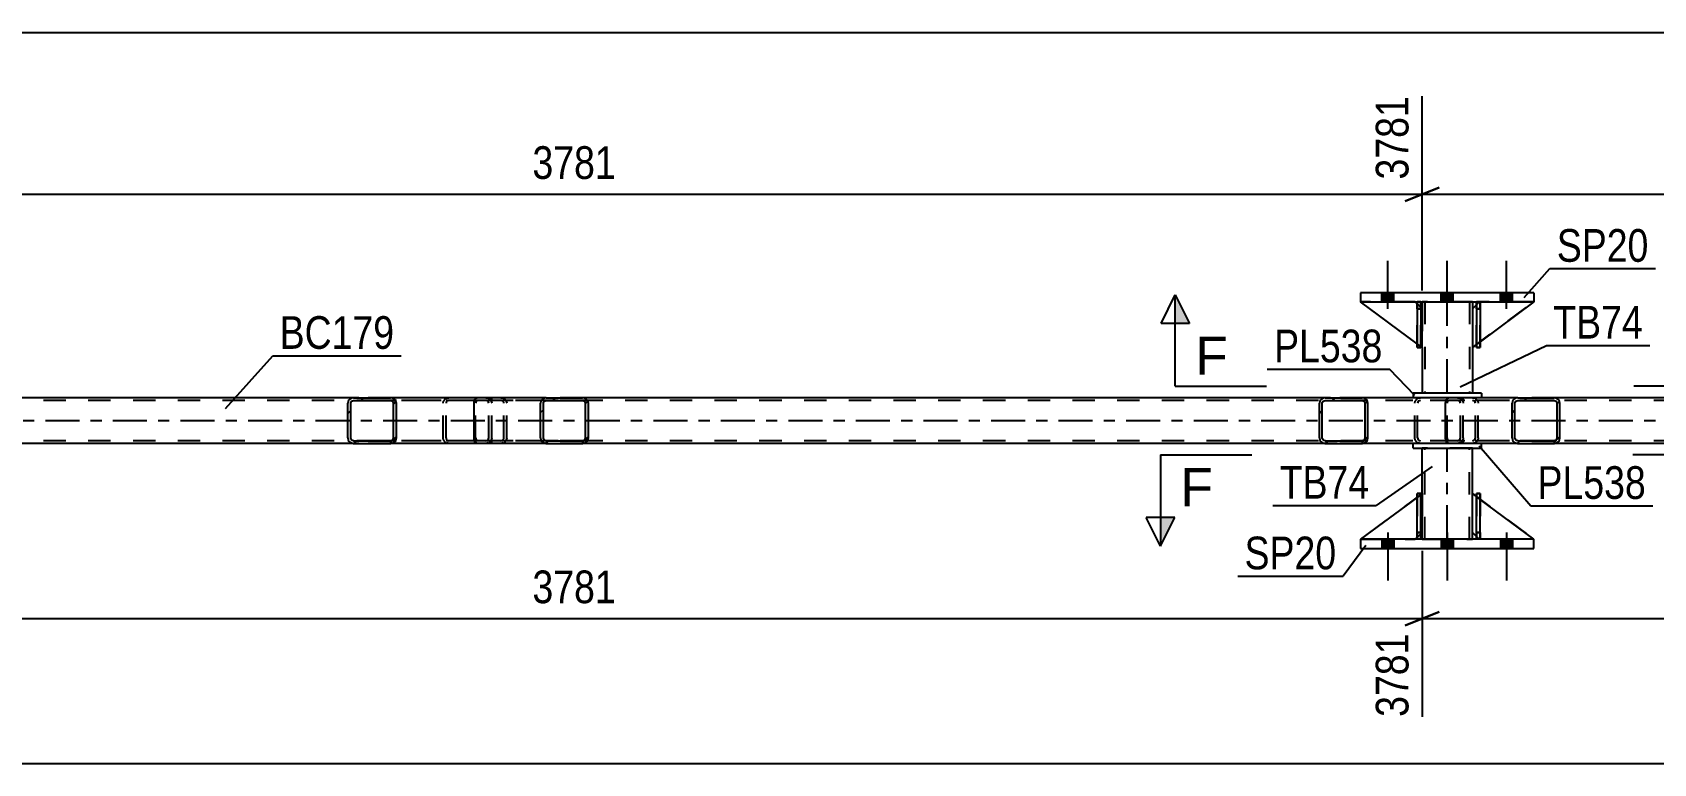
# Model space of a CAD drawing. Header units: millimetres. Extents: x 0 to 841, y 0 to 594.
# Drawn here: x 123 to 265, y 185.8 to 249.9 of the extents above; entities that cross this region are included whole.
import ezdxf

# ---------------------------------------------------------------- set-up
doc = ezdxf.new("R2010")
doc.units = ezdxf.units.MM
doc.linetypes.add('DXK_LINE_DOT2', pattern=[3.9198, 1.9599, -1.9599])
doc.linetypes.add('DXK_LINE_DOT3', pattern=[5.9187, 2.979, -0.9799, 0.9799, -0.9799])
doc.styles.add('Arial', font='ARIAL.TTF', dxfattribs={"height": 0.2})
doc.styles.add('Arial Narrow', font='ARIALN.TTF', dxfattribs={"height": 0.2})

# ---------------------------------------------------------------- blocks, each defined once
blk = doc.blocks.new('Part-122568519-7029 - 6955')
at = {"color": 2, "linetype": 'Continuous'}
for p, q in [((244.62, 226.25), (244.3, 226.25)), ((244.3, 226.25), (244.3, 222.25)), ((244.62, 226.25), (244.62, 226.25)), ((244.62, 226.25), (244.62, 222.25)), ((244.62, 222.25), (244.3, 222.25))]:
    blk.add_line(p, q, dxfattribs=at)
at = {"color": 7, "linetype": 'DXK_LINE_DOT2'}
for p, q in [((244.3, 225.65), (244.3, 226.25)), ((244.62, 225.65), (244.62, 226.25)), ((244.62, 226.25), (244.62, 226.25)), ((244.62, 225.65), (244.3, 225.65)), ((244.3, 225.65), (244.3, 222.25)), ((244.62, 222.25), (244.62, 225.65))]:
    blk.add_line(p, q, dxfattribs=at)
blk = doc.blocks.new('Part-122568519-7239 - 6955')
at = {"color": 7, "linetype": 'DXK_LINE_DOT2'}
for p, q in [((249.74, 226.25), (249.14, 225.65)), ((249.14, 222.25), (254.54, 226.25)), ((254.54, 226.25), (249.74, 226.25)), ((249.14, 225.65), (249.14, 222.25))]:
    blk.add_line(p, q, dxfattribs=at)
blk = doc.blocks.new('Part-122568519-7024 - 6955')
at = {"color": 2, "linetype": 'Continuous'}
for p, q in [((249.5, 205.45), (249.5, 209.45)), ((249.5, 209.45), (249.82, 209.45)), ((249.82, 205.45), (249.82, 209.45)), ((249.5, 205.45), (249.5, 205.45)), ((249.82, 205.45), (249.5, 205.45))]:
    blk.add_line(p, q, dxfattribs=at)
at = {"color": 7, "linetype": 'DXK_LINE_DOT2'}
for p, q in [((249.5, 209.45), (249.5, 206.05)), ((249.82, 206.05), (249.82, 209.45)), ((249.5, 206.05), (249.5, 205.45)), ((249.5, 206.05), (249.82, 206.05)), ((249.82, 205.45), (249.82, 206.05)), ((249.82, 205.45), (249.82, 205.45))]:
    blk.add_line(p, q, dxfattribs=at)
blk = doc.blocks.new('Part-122568519-7209 - 6955')
at = {"linetype": 'Continuous'}
h = blk.add_hatch(dxfattribs=at)
h.set_pattern_fill('', scale=0.7, style=0, pattern_type=0)
h.set_pattern_definition([(45, (171.6386, 217.5532), (-1.57154, 1.57154), [])])
h.paths.add_polyline_path([(171.68, 217.37), (171.64, 217.55), (171.53, 217.71), (171.37, 217.81), (171.17, 217.85), (167.99, 217.85), (167.8, 217.81), (167.63, 217.71), (167.53, 217.55), (167.49, 217.37), (167.49, 214.33), (167.53, 214.15), (167.63, 213.99), (167.8, 213.89), (167.99, 213.85), (171.17, 213.85), (171.37, 213.89), (171.53, 213.99), (171.64, 214.15), (171.68, 214.33)])
h.paths.add_polyline_path([(171.41, 214.24), (171.35, 214.16), (171.27, 214.11), (171.17, 214.09), (167.99, 214.09), (167.89, 214.11), (167.81, 214.16), (167.76, 214.24), (167.74, 214.33), (167.74, 217.37), (167.76, 217.46), (167.81, 217.54), (167.89, 217.59), (167.99, 217.61), (171.17, 217.61), (171.27, 217.59), (171.35, 217.54), (171.41, 217.46), (171.43, 217.37), (171.43, 214.33)])
at = {"color": 2, "linetype": 'Continuous'}
for p, q in [((161.66, 217.37), (161.68, 217.55)), ((161.66, 214.33), (161.66, 217.37)), ((161.68, 217.55), (161.74, 217.71)), ((161.74, 217.71), (161.83, 217.81)), ((161.83, 217.81), (161.93, 217.85)), ((167.99, 217.85), (161.93, 217.85)), ((167.53, 217.55), (167.49, 217.37)), ((167.49, 214.33), (167.49, 217.37)), ((167.74, 217.37), (167.76, 217.46)), ((167.74, 214.33), (167.74, 217.37)), ((167.76, 217.46), (167.81, 217.54)), ((167.99, 217.85), (167.8, 217.81)), ((167.81, 217.54), (167.89, 217.59)), ((167.89, 217.59), (167.99, 217.61)), ((167.99, 217.85), (171.17, 217.85)), ((167.99, 217.61), (171.17, 217.61)), ((171.37, 217.81), (171.17, 217.85)), ((171.17, 217.61), (171.27, 217.59)), ((171.27, 217.59), (171.35, 217.54)), ((171.35, 217.54), (171.41, 217.46)), ((171.41, 217.46), (171.43, 217.37)), ((171.43, 214.33), (171.43, 217.37)), ((171.68, 217.37), (171.64, 217.55)), ((171.68, 214.33), (171.68, 217.37)), ((161.68, 214.15), (161.66, 214.33)), ((161.74, 213.99), (161.68, 214.15)), ((161.83, 213.89), (161.74, 213.99)), ((161.93, 213.85), (161.83, 213.89)), ((167.99, 213.85), (161.93, 213.85)), ((167.49, 214.33), (167.53, 214.15)), ((167.76, 214.24), (167.74, 214.33)), ((167.81, 214.16), (167.76, 214.24)), ((167.8, 213.89), (167.99, 213.85)), ((167.89, 214.11), (167.81, 214.16)), ((167.99, 214.09), (167.89, 214.11)), ((167.99, 214.09), (171.17, 214.09)), ((167.99, 213.85), (171.17, 213.85)), ((171.27, 214.11), (171.17, 214.09)), ((171.17, 213.85), (171.37, 213.89)), ((171.35, 214.16), (171.27, 214.11)), ((171.41, 214.24), (171.35, 214.16)), ((171.43, 214.33), (171.41, 214.24)), ((171.64, 214.15), (171.68, 214.33))]:
    blk.add_line(p, q, dxfattribs=at)
at = {"color": 7, "linetype": 'DXK_LINE_DOT2'}
for p, q in [((161.81, 217.46), (161.8, 217.37)), ((161.8, 214.33), (161.8, 217.37)), ((161.84, 217.54), (161.81, 217.46)), ((161.88, 217.59), (161.84, 217.54)), ((161.93, 217.61), (161.88, 217.59)), ((171.17, 217.61), (161.93, 217.61)), ((163.21, 217.61), (163.21, 217.85)), ((164.02, 217.85), (164.22, 217.81)), ((164.12, 217.59), (164.02, 217.61)), ((164.2, 217.54), (164.12, 217.59)), ((164.26, 217.46), (164.2, 217.54)), ((164.28, 217.37), (164.26, 217.46)), ((164.28, 214.33), (164.28, 217.37)), ((164.49, 217.55), (164.53, 217.37)), ((164.53, 214.33), (164.53, 217.37)), ((171.17, 217.85), (167.99, 217.85)), ((161.8, 214.33), (161.81, 214.24)), ((161.81, 214.24), (161.84, 214.16)), ((161.84, 214.16), (161.88, 214.11)), ((161.88, 214.11), (161.93, 214.09)), ((171.17, 214.09), (161.93, 214.09)), ((163.21, 213.85), (163.21, 214.09)), ((164.02, 214.09), (164.12, 214.11)), ((164.22, 213.89), (164.02, 213.85)), ((164.12, 214.11), (164.2, 214.16)), ((164.2, 214.16), (164.26, 214.24)), ((164.26, 214.24), (164.28, 214.33)), ((164.53, 214.33), (164.49, 214.15)), ((171.17, 213.85), (167.99, 213.85))]:
    blk.add_line(p, q, dxfattribs=at)
for centre, start, end in [((164.04, 217.35), 23.8494, 68.8059), ((164.04, 214.34), 291.1941, 336.1506)]:
    blk.add_arc(centre, 0.492, start, end, dxfattribs=at)
at = {"color": 2, "linetype": 'Continuous'}
for centre, start, end in [((167.98, 217.35), 111.1941, 156.1506), ((171.19, 217.35), 23.8494, 68.8059), ((167.98, 214.34), 203.8494, 248.8059), ((171.19, 214.34), 291.1941, 336.1506)]:
    blk.add_arc(centre, 0.492, start, end, dxfattribs=at)
blk = doc.blocks.new('Bolt-122568519-7098 - 6955')
at = {"linetype": 'Continuous'}
for points in [[(242.26, 205.45), (241.22, 205.45), (241.22, 204.65), (242.26, 204.65)], [(242.26, 205.45), (241.22, 205.45), (241.22, 204.65), (242.26, 204.65)], [(242.26, 205.45), (241.22, 205.45), (241.22, 204.65), (242.26, 204.65)], [(247.46, 205.45), (246.42, 205.45), (246.42, 204.65), (247.46, 204.65)], [(247.46, 205.45), (246.42, 205.45), (246.42, 204.65), (247.46, 204.65)], [(252.66, 205.45), (251.62, 205.45), (251.62, 204.65), (252.66, 204.65)], [(252.66, 205.45), (251.62, 205.45), (251.62, 204.65), (252.66, 204.65)], [(252.66, 205.45), (251.62, 205.45), (251.62, 204.65), (252.66, 204.65)]]:
    blk.add_hatch(color=1, dxfattribs=at).paths.add_polyline_path(points)
at = {"color": 1, "linetype": 'Continuous'}
for p, q in [((241.74, 206.05), (241.74, 201.85)), ((241.74, 206.05), (241.74, 201.85)), ((241.74, 206.05), (241.74, 201.85)), ((246.94, 206.05), (246.94, 201.85)), ((246.94, 206.05), (246.94, 201.85)), ((252.14, 206.05), (252.14, 201.85)), ((252.14, 206.05), (252.14, 201.85)), ((252.14, 206.05), (252.14, 201.85)), ((241.22, 205.45), (241.22, 204.65)), ((241.22, 205.45), (241.22, 204.65)), ((241.22, 205.45), (241.22, 204.65)), ((242.26, 205.45), (242.26, 204.65)), ((242.26, 205.45), (242.26, 204.65)), ((242.26, 205.45), (242.26, 204.65)), ((246.42, 205.45), (246.42, 204.65)), ((246.42, 205.45), (246.42, 204.65)), ((247.46, 205.45), (247.46, 204.65)), ((247.46, 205.45), (247.46, 204.65)), ((251.62, 205.45), (251.62, 204.65)), ((251.62, 205.45), (251.62, 204.65)), ((251.62, 205.45), (251.62, 204.65)), ((252.66, 205.45), (252.66, 204.65)), ((252.66, 205.45), (252.66, 204.65)), ((252.66, 205.45), (252.66, 204.65))]:
    blk.add_line(p, q, dxfattribs=at)
blk = doc.blocks.new('Part-122568519-7106 - 6955')
at = {"color": 2, "linetype": 'Continuous'}
for p, q in [((151.11, 217.85), (106.35, 217.85)), ((236.25, 217.85), (171.17, 217.85)), ((321.38, 217.85), (256.31, 217.85)), ((151.11, 213.85), (106.35, 213.85)), ((236.25, 213.85), (171.17, 213.85)), ((321.38, 213.85), (256.31, 213.85))]:
    blk.add_line(p, q, dxfattribs=at)
at = {"color": 7, "linetype": 'DXK_LINE_DOT2'}
for p, q in [((768.75, 217.61), (106.35, 217.61)), ((171.17, 217.85), (151.11, 217.85)), ((256.31, 217.85), (236.25, 217.85)), ((768.75, 214.09), (106.35, 214.09)), ((171.17, 213.85), (151.11, 213.85)), ((758.64, 213.85), (236.25, 213.85)), ((256.31, 213.85), (236.25, 213.85))]:
    blk.add_line(p, q, dxfattribs=at)
at = {"color": 7, "linetype": 'DXK_LINE_DOT3'}
blk.add_line((106.35, 215.85), (768.75, 215.85), dxfattribs=at)
blk = doc.blocks.new('Part-122568519-7227 - 6955')
at = {"color": 2, "linetype": 'Continuous'}
for p, q in [((249.14, 206.05), (249.14, 209.45)), ((249.5, 209.19), (249.14, 209.45)), ((254.54, 205.45), (249.82, 208.95)), ((249.5, 205.7), (249.14, 206.05))]:
    blk.add_line(p, q, dxfattribs=at)
at = {"color": 7, "linetype": 'DXK_LINE_DOT2'}
for p, q in [((249.82, 208.95), (249.5, 209.19)), ((249.74, 205.45), (249.5, 205.7)), ((254.54, 205.45), (249.74, 205.45)), ((254.54, 205.45), (254.54, 205.45)), ((254.54, 205.45), (254.54, 205.45))]:
    blk.add_line(p, q, dxfattribs=at)
blk = doc.blocks.new('Part-122568519-7099 - 6955')
at = {"linetype": 'Continuous'}
h = blk.add_hatch(dxfattribs=at)
h.set_pattern_fill('', scale=0.7, style=0, pattern_type=0)
h.set_pattern_definition([(45, (256.7728, 217.5532), (-1.57154, 1.57154), [])])
h.paths.add_polyline_path([(256.81, 217.37), (256.77, 217.55), (256.66, 217.71), (256.5, 217.81), (256.31, 217.85), (253.12, 217.85), (252.93, 217.81), (252.77, 217.71), (252.66, 217.55), (252.62, 217.37), (252.62, 214.33), (252.66, 214.15), (252.77, 213.99), (252.93, 213.89), (253.12, 213.85), (256.31, 213.85), (256.5, 213.89), (256.66, 213.99), (256.77, 214.15), (256.81, 214.33)])
h.paths.add_polyline_path([(256.54, 214.24), (256.49, 214.16), (256.4, 214.11), (256.31, 214.09), (253.12, 214.09), (253.03, 214.11), (252.95, 214.16), (252.89, 214.24), (252.87, 214.33), (252.87, 217.37), (252.89, 217.46), (252.95, 217.54), (253.03, 217.59), (253.12, 217.61), (256.31, 217.61), (256.4, 217.59), (256.49, 217.54), (256.54, 217.46), (256.56, 217.37), (256.56, 214.33)])
at = {"color": 2, "linetype": 'Continuous'}
for p, q in [((246.8, 217.37), (246.82, 217.55)), ((246.8, 214.33), (246.8, 217.37)), ((246.82, 217.55), (246.88, 217.71)), ((246.88, 217.71), (246.96, 217.81)), ((246.96, 217.81), (247.07, 217.85)), ((253.12, 217.85), (247.07, 217.85)), ((252.66, 217.55), (252.62, 217.37)), ((252.62, 214.33), (252.62, 217.37)), ((252.87, 217.37), (252.89, 217.46)), ((252.87, 214.33), (252.87, 217.37)), ((252.89, 217.46), (252.95, 217.54)), ((253.12, 217.85), (252.93, 217.81)), ((252.95, 217.54), (253.03, 217.59)), ((253.03, 217.59), (253.12, 217.61)), ((253.12, 217.85), (256.31, 217.85)), ((253.12, 217.61), (256.31, 217.61)), ((256.5, 217.81), (256.31, 217.85)), ((256.31, 217.61), (256.4, 217.59)), ((256.4, 217.59), (256.49, 217.54)), ((256.49, 217.54), (256.54, 217.46)), ((256.54, 217.46), (256.56, 217.37)), ((256.56, 214.33), (256.56, 217.37)), ((256.81, 217.37), (256.77, 217.55)), ((256.81, 214.33), (256.81, 217.37)), ((246.82, 214.15), (246.8, 214.33)), ((246.88, 213.99), (246.82, 214.15)), ((246.96, 213.89), (246.88, 213.99)), ((247.07, 213.85), (246.96, 213.89)), ((253.12, 213.85), (247.07, 213.85)), ((252.62, 214.33), (252.66, 214.15)), ((252.89, 214.24), (252.87, 214.33)), ((252.95, 214.16), (252.89, 214.24)), ((252.93, 213.89), (253.12, 213.85)), ((253.03, 214.11), (252.95, 214.16)), ((253.12, 214.09), (253.03, 214.11)), ((253.12, 214.09), (256.31, 214.09)), ((253.12, 213.85), (256.31, 213.85)), ((256.4, 214.11), (256.31, 214.09)), ((256.31, 213.85), (256.5, 213.89)), ((256.49, 214.16), (256.4, 214.11)), ((256.54, 214.24), (256.49, 214.16)), ((256.56, 214.33), (256.54, 214.24)), ((256.77, 214.15), (256.81, 214.33))]:
    blk.add_line(p, q, dxfattribs=at)
at = {"color": 7, "linetype": 'DXK_LINE_DOT2'}
for p, q in [((246.94, 217.46), (246.93, 217.37)), ((246.93, 214.33), (246.93, 217.37)), ((246.97, 217.54), (246.94, 217.46)), ((247.01, 217.59), (246.97, 217.54)), ((247.07, 217.61), (247.01, 217.59)), ((256.31, 217.61), (247.07, 217.61)), ((248.34, 217.61), (248.34, 217.85)), ((249.16, 217.85), (249.35, 217.81)), ((249.25, 217.59), (249.16, 217.61)), ((249.34, 217.54), (249.25, 217.59)), ((249.39, 217.46), (249.34, 217.54)), ((249.41, 217.37), (249.39, 217.46)), ((249.41, 214.33), (249.41, 217.37)), ((249.62, 217.55), (249.66, 217.37)), ((249.66, 214.33), (249.66, 217.37)), ((256.31, 217.85), (253.12, 217.85)), ((246.93, 214.33), (246.94, 214.24)), ((246.94, 214.24), (246.97, 214.16)), ((246.97, 214.16), (247.01, 214.11)), ((247.01, 214.11), (247.07, 214.09)), ((256.31, 214.09), (247.07, 214.09)), ((248.34, 213.85), (248.34, 214.09)), ((249.16, 214.09), (249.25, 214.11)), ((249.35, 213.89), (249.16, 213.85)), ((249.25, 214.11), (249.34, 214.16)), ((249.34, 214.16), (249.39, 214.24)), ((249.39, 214.24), (249.41, 214.33)), ((249.66, 214.33), (249.62, 214.15)), ((256.31, 213.85), (253.12, 213.85))]:
    blk.add_line(p, q, dxfattribs=at)
for centre, start, end in [((249.17, 217.35), 23.8494, 68.8059), ((249.17, 214.34), 291.1941, 336.1506)]:
    blk.add_arc(centre, 0.492, start, end, dxfattribs=at)
at = {"color": 2, "linetype": 'Continuous'}
for centre, start, end in [((253.11, 217.35), 111.1941, 156.1506), ((256.32, 217.35), 23.8494, 68.8059), ((253.11, 214.34), 203.8494, 248.8059), ((256.32, 214.34), 291.1941, 336.1506)]:
    blk.add_arc(centre, 0.492, start, end, dxfattribs=at)
blk = doc.blocks.new('Part-122568519-7100 - 6955')
at = {"linetype": 'Continuous'}
h = blk.add_hatch(dxfattribs=at)
h.set_pattern_fill('', scale=0.7, style=0, pattern_type=0)
h.set_pattern_definition([(45, (239.9548, 217.5532), (-1.57154, 1.57154), [])])
h.paths.add_polyline_path([(239.99, 217.37), (239.95, 217.55), (239.84, 217.71), (239.68, 217.81), (239.48, 217.85), (236.25, 217.85), (236.05, 217.81), (235.89, 217.71), (235.78, 217.55), (235.74, 217.37), (235.74, 214.33), (235.78, 214.15), (235.89, 213.99), (236.05, 213.89), (236.25, 213.85), (239.48, 213.85), (239.68, 213.89), (239.84, 213.99), (239.95, 214.15), (239.99, 214.33)])
h.paths.add_polyline_path([(239.72, 214.24), (239.66, 214.16), (239.58, 214.11), (239.48, 214.09), (236.25, 214.09), (236.15, 214.11), (236.07, 214.16), (236.01, 214.24), (235.99, 214.33), (235.99, 217.37), (236.01, 217.46), (236.07, 217.54), (236.15, 217.59), (236.25, 217.61), (239.48, 217.61), (239.58, 217.59), (239.66, 217.54), (239.72, 217.46), (239.74, 217.37), (239.74, 214.33)])
at = {"color": 2, "linetype": 'Continuous'}
for p, q in [((235.78, 217.55), (235.74, 217.37)), ((235.74, 214.33), (235.74, 217.37)), ((235.99, 217.37), (236.01, 217.46)), ((235.99, 214.33), (235.99, 217.37)), ((236.01, 217.46), (236.07, 217.54)), ((236.25, 217.85), (236.05, 217.81)), ((236.07, 217.54), (236.15, 217.59)), ((236.15, 217.59), (236.25, 217.61)), ((236.25, 217.85), (239.48, 217.85)), ((236.25, 217.61), (239.48, 217.61)), ((247.07, 217.85), (239.48, 217.85)), ((239.68, 217.81), (239.48, 217.85)), ((239.48, 217.61), (239.58, 217.59)), ((239.58, 217.59), (239.66, 217.54)), ((239.66, 217.54), (239.72, 217.46)), ((239.72, 217.46), (239.74, 217.37)), ((239.74, 214.33), (239.74, 217.37)), ((239.99, 217.37), (239.95, 217.55)), ((239.99, 214.33), (239.99, 217.37)), ((235.74, 214.33), (235.78, 214.15)), ((236.01, 214.24), (235.99, 214.33)), ((236.07, 214.16), (236.01, 214.24)), ((236.05, 213.89), (236.25, 213.85)), ((236.15, 214.11), (236.07, 214.16)), ((236.25, 214.09), (236.15, 214.11)), ((236.25, 214.09), (239.48, 214.09)), ((236.25, 213.85), (239.48, 213.85)), ((239.58, 214.11), (239.48, 214.09)), ((239.48, 213.85), (239.68, 213.89)), ((247.07, 213.85), (239.48, 213.85)), ((239.66, 214.16), (239.58, 214.11)), ((239.72, 214.24), (239.66, 214.16)), ((239.74, 214.33), (239.72, 214.24)), ((239.95, 214.15), (239.99, 214.33))]:
    blk.add_line(p, q, dxfattribs=at)
at = {"color": 7, "linetype": 'DXK_LINE_DOT2'}
for p, q in [((239.48, 217.85), (236.25, 217.85)), ((247.83, 217.61), (236.25, 217.61)), ((244.09, 217.37), (244.13, 217.55)), ((244.09, 214.33), (244.09, 217.37)), ((244.36, 217.46), (244.34, 217.37)), ((244.34, 214.33), (244.34, 217.37)), ((244.42, 217.54), (244.36, 217.46)), ((244.4, 217.81), (244.6, 217.85)), ((244.5, 217.59), (244.42, 217.54)), ((244.6, 217.61), (244.5, 217.59)), ((247.83, 217.85), (247.07, 217.85)), ((247.83, 217.85), (248.03, 217.81)), ((247.93, 217.59), (247.83, 217.61)), ((248.01, 217.54), (247.93, 217.59)), ((248.07, 217.46), (248.01, 217.54)), ((248.09, 217.37), (248.07, 217.46)), ((248.09, 214.33), (248.09, 217.37)), ((248.3, 217.55), (248.34, 217.37)), ((248.34, 214.33), (248.34, 217.37)), ((247.83, 214.09), (236.25, 214.09)), ((239.48, 213.85), (236.25, 213.85)), ((244.13, 214.15), (244.09, 214.33)), ((244.34, 214.33), (244.36, 214.24)), ((244.36, 214.24), (244.42, 214.16)), ((244.6, 213.85), (244.4, 213.89)), ((244.42, 214.16), (244.44, 214.15)), ((244.44, 214.15), (244.5, 214.11)), ((244.5, 214.11), (244.6, 214.09)), ((247.83, 213.85), (247.07, 213.85)), ((247.83, 214.09), (247.93, 214.11)), ((248.03, 213.89), (247.83, 213.85)), ((247.93, 214.11), (248.01, 214.16)), ((248.01, 214.16), (248.07, 214.24)), ((248.07, 214.24), (248.09, 214.33)), ((248.34, 214.33), (248.3, 214.15))]:
    blk.add_line(p, q, dxfattribs=at)
at = {"color": 2, "linetype": 'Continuous'}
for centre, start, end in [((236.23, 217.35), 110.7583, 155.68), ((239.5, 217.35), 24.32, 69.2417), ((236.23, 214.35), 204.32, 249.2417), ((239.5, 214.35), 290.7583, 335.68)]:
    blk.add_arc(centre, 0.496, start, end, dxfattribs=at)
at = {"color": 7, "linetype": 'DXK_LINE_DOT2'}
for centre, start, end in [((244.58, 217.35), 110.7583, 155.68), ((247.85, 217.35), 24.32, 69.2417), ((244.58, 214.35), 204.32, 249.2417), ((247.85, 214.35), 290.7583, 335.68)]:
    blk.add_arc(centre, 0.496, start, end, dxfattribs=at)
blk = doc.blocks.new('Bolt-122568519-7109 - 6955')
at = {"linetype": 'Continuous'}
for points in [[(241.22, 226.25), (242.26, 226.25), (242.26, 227.05), (241.22, 227.05)], [(241.22, 226.25), (242.26, 226.25), (242.26, 227.05), (241.22, 227.05)], [(241.22, 226.25), (242.26, 226.25), (242.26, 227.05), (241.22, 227.05)], [(246.42, 226.25), (247.46, 226.25), (247.46, 227.05), (246.42, 227.05)], [(246.42, 226.25), (247.46, 226.25), (247.46, 227.05), (246.42, 227.05)], [(251.62, 226.25), (252.66, 226.25), (252.66, 227.05), (251.62, 227.05)], [(251.62, 226.25), (252.66, 226.25), (252.66, 227.05), (251.62, 227.05)], [(251.62, 226.25), (252.66, 226.25), (252.66, 227.05), (251.62, 227.05)]]:
    blk.add_hatch(color=1, dxfattribs=at).paths.add_polyline_path(points)
at = {"color": 1, "linetype": 'Continuous'}
for p, q in [((241.74, 225.65), (241.74, 229.85)), ((241.74, 225.65), (241.74, 229.85)), ((241.74, 225.65), (241.74, 229.85)), ((246.94, 225.65), (246.94, 229.85)), ((246.94, 225.65), (246.94, 229.85)), ((252.14, 225.65), (252.14, 229.85)), ((252.14, 225.65), (252.14, 229.85)), ((252.14, 225.65), (252.14, 229.85)), ((241.22, 226.25), (241.22, 227.05)), ((241.22, 226.25), (241.22, 227.05)), ((241.22, 226.25), (241.22, 227.05)), ((242.26, 226.25), (242.26, 227.05)), ((242.26, 226.25), (242.26, 227.05)), ((242.26, 226.25), (242.26, 227.05)), ((246.42, 226.25), (246.42, 227.05)), ((246.42, 226.25), (246.42, 227.05)), ((247.46, 226.25), (247.46, 227.05)), ((247.46, 226.25), (247.46, 227.05)), ((251.62, 226.25), (251.62, 227.05)), ((251.62, 226.25), (251.62, 227.05)), ((251.62, 226.25), (251.62, 227.05)), ((252.66, 226.25), (252.66, 227.05)), ((252.66, 226.25), (252.66, 227.05)), ((252.66, 226.25), (252.66, 227.05))]:
    blk.add_line(p, q, dxfattribs=at)
blk = doc.blocks.new('Part-122568519-7118 - 6955')
at = {"color": 2, "linetype": 'Continuous'}
for p, q in [((249.94, 218.25), (243.94, 218.25)), ((243.94, 218.25), (243.94, 217.85)), ((249.94, 218.25), (249.94, 217.85))]:
    blk.add_line(p, q, dxfattribs=at)
at = {"color": 7, "linetype": 'DXK_LINE_DOT2'}
blk.add_line((249.94, 217.85), (243.94, 217.85), dxfattribs=at)
blk = doc.blocks.new('Part-122568519-7149 - 6955')
at = {"color": 7, "linetype": 'DXK_LINE_DOT2'}
for p, q in [((244.74, 222.25), (239.34, 226.25)), ((239.34, 226.25), (244.14, 226.25)), ((244.14, 226.25), (244.74, 225.65)), ((244.74, 225.65), (244.14, 226.25)), ((244.74, 225.65), (244.74, 222.25)), ((244.74, 225.65), (244.74, 225.65)), ((244.74, 225.65), (244.74, 222.25))]:
    blk.add_line(p, q, dxfattribs=at)
blk = doc.blocks.new('Part-122568519-7150 - 6955')
at = {"color": 2, "linetype": 'Continuous'}
for p, q in [((249.82, 226.25), (249.5, 226.25)), ((249.5, 226.25), (249.5, 222.25)), ((249.82, 226.25), (249.82, 226.25)), ((249.82, 226.25), (249.82, 222.25)), ((249.82, 222.25), (249.5, 222.25))]:
    blk.add_line(p, q, dxfattribs=at)
at = {"color": 7, "linetype": 'DXK_LINE_DOT2'}
for p, q in [((249.5, 225.65), (249.5, 226.25)), ((249.82, 225.65), (249.82, 226.25)), ((249.82, 226.25), (249.82, 226.25)), ((249.82, 225.65), (249.5, 225.65)), ((249.5, 225.65), (249.5, 222.25)), ((249.82, 222.25), (249.82, 225.65))]:
    blk.add_line(p, q, dxfattribs=at)
blk = doc.blocks.new('Part-122568519-7157 - 6955')
at = {"color": 7, "linetype": 'DXK_LINE_DOT2'}
for p, q in [((244.74, 209.45), (239.34, 205.45)), ((244.74, 206.05), (244.74, 209.45)), ((244.74, 209.45), (244.74, 206.05)), ((244.14, 205.45), (244.74, 206.05)), ((244.74, 206.05), (244.14, 205.45)), ((244.74, 206.05), (244.74, 206.05)), ((239.34, 205.45), (244.14, 205.45))]:
    blk.add_line(p, q, dxfattribs=at)
blk = doc.blocks.new('Part-122568519-7158 - 6955')
at = {"color": 2, "linetype": 'Continuous'}
for p, q in [((244.3, 209.12), (239.34, 205.45)), ((244.74, 209.45), (244.62, 209.36)), ((244.74, 206.05), (244.74, 209.45)), ((244.74, 206.05), (244.62, 205.92)), ((244.74, 206.05), (244.74, 206.05)), ((244.3, 205.6), (244.14, 205.45))]:
    blk.add_line(p, q, dxfattribs=at)
at = {"color": 7, "linetype": 'DXK_LINE_DOT2'}
for p, q in [((244.62, 209.36), (244.3, 209.12)), ((244.74, 206.05), (244.74, 209.45)), ((244.74, 206.05), (244.14, 205.45)), ((239.34, 205.45), (244.14, 205.45)), ((244.62, 205.92), (244.3, 205.6))]:
    blk.add_line(p, q, dxfattribs=at)
blk = doc.blocks.new('Part-122568519-7159 - 6955')
at = {"color": 7, "linetype": 'DXK_LINE_DOT2'}
for p, q in [((244.3, 225.65), (244.3, 226.25)), ((244.3, 226.25), (244.3, 226.25)), ((244.3, 226.25), (244.3, 222.25)), ((244.62, 226.25), (244.3, 226.25)), ((244.62, 225.65), (244.62, 226.25)), ((244.62, 222.25), (244.62, 226.25)), ((244.3, 222.25), (244.3, 225.65)), ((244.3, 225.65), (244.62, 225.65)), ((244.62, 225.65), (244.62, 222.25)), ((244.3, 222.25), (244.62, 222.25))]:
    blk.add_line(p, q, dxfattribs=at)
blk = doc.blocks.new('Part-122568519-7160 - 6955')
at = {"color": 7, "linetype": 'DXK_LINE_DOT2'}
for p, q in [((249.14, 206.05), (249.14, 209.45)), ((249.14, 209.45), (254.54, 205.45)), ((249.74, 205.45), (249.14, 206.05)), ((254.54, 205.45), (249.74, 205.45))]:
    blk.add_line(p, q, dxfattribs=at)
blk = doc.blocks.new('Part-122568519-7166 - 6955')
at = {"color": 7, "linetype": 'DXK_LINE_DOT2'}
for p, q in [((249.82, 209.45), (249.5, 209.45)), ((249.5, 206.05), (249.5, 209.45)), ((249.5, 205.45), (249.5, 209.45)), ((249.82, 209.45), (249.82, 206.05)), ((249.82, 205.45), (249.82, 209.45)), ((249.82, 206.05), (249.5, 206.05)), ((249.5, 205.45), (249.5, 206.05)), ((249.82, 206.05), (249.82, 205.45)), ((249.82, 205.45), (249.5, 205.45)), ((249.82, 205.45), (249.82, 205.45))]:
    blk.add_line(p, q, dxfattribs=at)
blk = doc.blocks.new('Part-122568519-7172 - 6955')
at = {"color": 2, "linetype": 'Continuous'}
for p, q in [((244.74, 226.25), (244.74, 225.65)), ((249.14, 226.25), (249.14, 225.65)), ((244.74, 222.25), (244.74, 218.25)), ((249.14, 222.25), (249.14, 218.25))]:
    blk.add_line(p, q, dxfattribs=at)
at = {"color": 7, "linetype": 'DXK_LINE_DOT2'}
for p, q in [((249.14, 226.25), (244.74, 226.25)), ((244.98, 226.25), (244.98, 218.25)), ((248.9, 226.25), (248.9, 218.25)), ((244.74, 225.65), (244.74, 222.25)), ((249.14, 225.65), (249.14, 222.25)), ((249.14, 218.25), (244.74, 218.25))]:
    blk.add_line(p, q, dxfattribs=at)
at = {"color": 7, "linetype": 'DXK_LINE_DOT3'}
blk.add_line((246.94, 218.25), (246.94, 226.25), dxfattribs=at)
blk = doc.blocks.new('Part-122568519-7189 - 6955')
at = {"color": 2, "linetype": 'Continuous'}
for p, q in [((244.3, 205.45), (244.3, 209.45)), ((244.3, 209.45), (244.62, 209.45)), ((244.62, 205.45), (244.62, 209.45)), ((244.3, 205.45), (244.3, 205.45)), ((244.62, 205.45), (244.3, 205.45))]:
    blk.add_line(p, q, dxfattribs=at)
at = {"color": 7, "linetype": 'DXK_LINE_DOT2'}
for p, q in [((244.3, 209.45), (244.3, 206.05)), ((244.62, 206.05), (244.62, 209.45)), ((244.3, 206.05), (244.3, 205.45)), ((244.3, 206.05), (244.62, 206.05)), ((244.62, 205.45), (244.62, 206.05)), ((244.62, 205.45), (244.62, 205.45))]:
    blk.add_line(p, q, dxfattribs=at)
blk = doc.blocks.new('Part-122568519-7192 - 6955')
at = {"color": 7, "linetype": 'DXK_LINE_DOT2'}
for p, q in [((249.5, 225.65), (249.5, 226.25)), ((249.5, 226.25), (249.5, 226.25)), ((249.5, 226.25), (249.5, 222.25)), ((249.82, 226.25), (249.5, 226.25)), ((249.82, 225.65), (249.82, 226.25)), ((249.82, 222.25), (249.82, 226.25)), ((249.5, 222.25), (249.5, 225.65)), ((249.5, 225.65), (249.82, 225.65)), ((249.82, 225.65), (249.82, 222.25)), ((249.5, 222.25), (249.82, 222.25))]:
    blk.add_line(p, q, dxfattribs=at)
blk = doc.blocks.new('Part-122568519-7198 - 6955')
at = {"color": 2, "linetype": 'Continuous'}
for p, q in [((254.54, 205.45), (239.34, 205.45)), ((239.34, 205.45), (239.34, 204.65)), ((239.34, 204.65), (254.54, 204.65)), ((254.54, 204.65), (254.54, 205.45))]:
    blk.add_line(p, q, dxfattribs=at)
blk = doc.blocks.new('Part-122568519-7203 - 6955')
at = {"color": 2, "linetype": 'Continuous'}
for p, q in [((254.54, 227.05), (239.34, 227.05)), ((239.34, 227.05), (239.34, 226.25)), ((239.34, 226.25), (254.54, 226.25)), ((254.54, 227.05), (254.54, 226.25))]:
    blk.add_line(p, q, dxfattribs=at)
blk = doc.blocks.new('Part-122568519-7208 - 6955')
at = {"color": 2, "linetype": 'Continuous'}
for p, q in [((244.74, 209.45), (244.74, 213.45)), ((249.14, 209.45), (249.14, 213.45)), ((244.74, 205.45), (244.74, 206.05)), ((249.14, 205.45), (249.14, 206.05))]:
    blk.add_line(p, q, dxfattribs=at)
at = {"color": 7, "linetype": 'DXK_LINE_DOT2'}
for p, q in [((249.14, 213.45), (244.74, 213.45)), ((244.98, 205.45), (244.98, 213.45)), ((248.9, 205.45), (248.9, 213.45)), ((244.74, 206.05), (244.74, 209.45)), ((249.14, 206.05), (249.14, 209.45)), ((244.74, 205.45), (249.14, 205.45))]:
    blk.add_line(p, q, dxfattribs=at)
at = {"color": 7, "linetype": 'DXK_LINE_DOT3'}
blk.add_line((246.94, 205.45), (246.94, 213.45), dxfattribs=at)
blk = doc.blocks.new('Part-122568519-7210 - 6955')
at = {"linetype": 'Continuous'}
h = blk.add_hatch(dxfattribs=at)
h.set_pattern_fill('', scale=0.7, style=0, pattern_type=0)
h.set_pattern_definition([(45, (154.8206, 217.5532), (-1.57154, 1.57154), [])])
h.paths.add_polyline_path([(154.86, 217.37), (154.82, 217.55), (154.71, 217.71), (154.54, 217.81), (154.35, 217.85), (151.11, 217.85), (150.92, 217.81), (150.75, 217.71), (150.64, 217.55), (150.6, 217.37), (150.6, 214.33), (150.64, 214.15), (150.75, 213.99), (150.92, 213.89), (151.11, 213.85), (154.35, 213.85), (154.54, 213.89), (154.71, 213.99), (154.82, 214.15), (154.86, 214.33)])
h.paths.add_polyline_path([(154.58, 214.24), (154.53, 214.16), (154.45, 214.11), (154.35, 214.09), (151.11, 214.09), (151.02, 214.11), (150.93, 214.16), (150.88, 214.24), (150.86, 214.33), (150.86, 217.37), (150.88, 217.46), (150.93, 217.54), (151.02, 217.59), (151.11, 217.61), (154.35, 217.61), (154.45, 217.59), (154.53, 217.54), (154.58, 217.46), (154.6, 217.37), (154.6, 214.33)])
at = {"color": 2, "linetype": 'Continuous'}
for p, q in [((150.64, 217.55), (150.6, 217.37)), ((150.6, 214.33), (150.6, 217.37)), ((150.86, 217.37), (150.88, 217.46)), ((150.86, 214.33), (150.86, 217.37)), ((150.88, 217.46), (150.93, 217.54)), ((151.11, 217.85), (150.92, 217.81)), ((150.93, 217.54), (151.02, 217.59)), ((151.02, 217.59), (151.11, 217.61)), ((151.11, 217.85), (154.35, 217.85)), ((151.11, 217.61), (154.35, 217.61)), ((161.93, 217.85), (154.35, 217.85)), ((154.54, 217.81), (154.35, 217.85)), ((154.35, 217.61), (154.45, 217.59)), ((154.45, 217.59), (154.53, 217.54)), ((154.53, 217.54), (154.58, 217.46)), ((154.58, 217.46), (154.6, 217.37)), ((154.6, 214.33), (154.6, 217.37)), ((154.86, 217.37), (154.82, 217.55)), ((154.86, 214.33), (154.86, 217.37)), ((150.6, 214.33), (150.64, 214.15)), ((150.88, 214.24), (150.86, 214.33)), ((150.93, 214.16), (150.88, 214.24)), ((150.92, 213.89), (151.11, 213.85)), ((151.02, 214.11), (150.93, 214.16)), ((151.11, 214.09), (151.02, 214.11)), ((151.11, 214.09), (154.35, 214.09)), ((151.11, 213.85), (154.35, 213.85)), ((154.45, 214.11), (154.35, 214.09)), ((154.35, 213.85), (154.54, 213.89)), ((161.93, 213.85), (154.35, 213.85)), ((154.53, 214.16), (154.45, 214.11)), ((154.58, 214.24), (154.53, 214.16)), ((154.6, 214.33), (154.58, 214.24)), ((154.82, 214.15), (154.86, 214.33))]:
    blk.add_line(p, q, dxfattribs=at)
at = {"color": 7, "linetype": 'DXK_LINE_DOT2'}
for p, q in [((154.35, 217.85), (151.11, 217.85)), ((162.7, 217.61), (151.11, 217.61)), ((158.95, 217.37), (158.99, 217.55)), ((158.95, 214.33), (158.95, 217.37)), ((159.23, 217.46), (159.21, 217.37)), ((159.21, 214.33), (159.21, 217.37)), ((159.28, 217.54), (159.23, 217.46)), ((159.27, 217.81), (159.46, 217.85)), ((159.37, 217.59), (159.28, 217.54)), ((159.46, 217.61), (159.37, 217.59)), ((162.7, 217.85), (161.93, 217.85)), ((162.7, 217.85), (162.89, 217.81)), ((162.8, 217.59), (162.7, 217.61)), ((162.88, 217.54), (162.8, 217.59)), ((162.93, 217.46), (162.88, 217.54)), ((162.95, 217.37), (162.93, 217.46)), ((162.95, 214.33), (162.95, 217.37)), ((163.17, 217.55), (163.21, 217.37)), ((163.21, 214.33), (163.21, 217.37)), ((162.7, 214.09), (151.11, 214.09)), ((154.35, 213.85), (151.11, 213.85)), ((158.99, 214.15), (158.95, 214.33)), ((159.21, 214.33), (159.23, 214.24)), ((159.23, 214.24), (159.28, 214.16)), ((159.46, 213.85), (159.27, 213.89)), ((159.28, 214.16), (159.3, 214.15)), ((159.3, 214.15), (159.37, 214.11)), ((159.37, 214.11), (159.46, 214.09)), ((162.7, 213.85), (161.93, 213.85)), ((162.7, 214.09), (162.8, 214.11)), ((162.89, 213.89), (162.7, 213.85)), ((162.8, 214.11), (162.88, 214.16)), ((162.88, 214.16), (162.93, 214.24)), ((162.93, 214.24), (162.95, 214.33)), ((163.21, 214.33), (163.17, 214.15))]:
    blk.add_line(p, q, dxfattribs=at)
at = {"color": 2, "linetype": 'Continuous'}
for centre, start, end in [((151.09, 217.35), 110.7583, 155.68), ((154.37, 217.35), 24.32, 69.2417), ((151.09, 214.35), 204.32, 249.2417), ((154.37, 214.35), 290.7583, 335.68)]:
    blk.add_arc(centre, 0.496, start, end, dxfattribs=at)
at = {"color": 7, "linetype": 'DXK_LINE_DOT2'}
for centre, start, end in [((159.44, 217.35), 110.7583, 155.68), ((162.72, 217.35), 24.32, 69.2417), ((159.44, 214.35), 204.32, 249.2417), ((162.72, 214.35), 290.7583, 335.68)]:
    blk.add_arc(centre, 0.496, start, end, dxfattribs=at)
blk = doc.blocks.new('Part-122568519-7223 - 6955')
at = {"color": 2, "linetype": 'Continuous'}
for p, q in [((243.94, 213.45), (243.94, 213.85)), ((243.94, 213.45), (249.94, 213.45)), ((249.94, 213.45), (249.94, 213.85))]:
    blk.add_line(p, q, dxfattribs=at)
at = {"color": 7, "linetype": 'DXK_LINE_DOT2'}
blk.add_line((249.94, 213.85), (243.94, 213.85), dxfattribs=at)
blk = doc.blocks.new('Part-122568519-7225 - 6955')
at = {"color": 7, "linetype": 'DXK_LINE_DOT2'}
for p, q in [((244.62, 209.45), (244.3, 209.45)), ((244.3, 206.05), (244.3, 209.45)), ((244.3, 205.45), (244.3, 209.45)), ((244.62, 209.45), (244.62, 206.05)), ((244.62, 205.45), (244.62, 209.45)), ((244.62, 206.05), (244.3, 206.05)), ((244.3, 205.45), (244.3, 206.05)), ((244.62, 206.05), (244.62, 205.45)), ((244.62, 205.45), (244.3, 205.45)), ((244.62, 205.45), (244.62, 205.45))]:
    blk.add_line(p, q, dxfattribs=at)
blk = doc.blocks.new('Part-122568519-7238 - 6955')
at = {"color": 2, "linetype": 'Continuous'}
for p, q in [((249.5, 226), (249.14, 225.65)), ((254.54, 226.25), (249.82, 222.75)), ((249.14, 225.65), (249.14, 222.25)), ((249.5, 222.51), (249.14, 222.25))]:
    blk.add_line(p, q, dxfattribs=at)
at = {"color": 7, "linetype": 'DXK_LINE_DOT2'}
for p, q in [((249.74, 226.25), (249.5, 226)), ((254.54, 226.25), (249.74, 226.25)), ((249.82, 222.75), (249.5, 222.51))]:
    blk.add_line(p, q, dxfattribs=at)
blk = doc.blocks.new('Part-122568519-7240 - 6955')
at = {"color": 2, "linetype": 'Continuous'}
for p, q in [((244.3, 222.58), (239.34, 226.25)), ((244.3, 226.1), (244.14, 226.25)), ((244.74, 225.65), (244.62, 225.78)), ((244.74, 225.65), (244.74, 225.65)), ((244.74, 222.25), (244.74, 225.65)), ((244.62, 222.34), (244.74, 222.25)), ((244.74, 222.25), (244.74, 222.25))]:
    blk.add_line(p, q, dxfattribs=at)
at = {"color": 7, "linetype": 'DXK_LINE_DOT2'}
for p, q in [((244.14, 226.25), (239.34, 226.25)), ((244.14, 226.25), (244.74, 225.65)), ((244.62, 225.78), (244.3, 226.1)), ((244.74, 225.65), (244.74, 222.25)), ((244.62, 222.34), (244.3, 222.58))]:
    blk.add_line(p, q, dxfattribs=at)
blk = doc.blocks.new('StraightDimension-122568519-7352 - 6955')
at = {"color": 7, "linetype": 'Continuous'}
for p, q in [((244.74, 227.25), (244.74, 244.29)), ((243.24, 235.08), (246.24, 236.28)), ((96.13, 235.68), (244.74, 235.68))]:
    blk.add_line(p, q, dxfattribs=at)
at = {"color": 0}
blk.add_wipeout([(174.69, 236.43), (174.69, 240.63), (166.18, 240.63), (166.18, 236.43)], dxfattribs=at)
at = {"color": 3, "style": 'Arial Narrow'}
blk.add_text('3781', height=2.863, dxfattribs=at).set_placement((166.78, 237.03))
at = {"color": 0, "linetype": 'Continuous'}
blk.add_wipeout([(244.14, 244.89), (239.94, 244.89), (239.94, 236.38), (244.14, 236.38)], dxfattribs=at)
at = {"color": 3, "linetype": 'Continuous', "style": 'Arial Narrow'}
blk.add_text('3781', height=2.863, rotation=90.0002, dxfattribs=at).set_placement((243.54, 236.98))
blk = doc.blocks.new('StraightDimension-122568519-7291 - 6955')
at = {"color": 7, "linetype": 'Continuous'}
blk.add_line((95.49, 185.79), (779.61, 185.79), dxfattribs=at)
blk = doc.blocks.new('StraightDimension-122568519-7313 - 6955')
at = {"color": 7, "linetype": 'Continuous'}
for p, q in [((244.74, 204.45), (244.74, 189.89)), ((246.24, 199.1), (243.24, 197.9)), ((244.74, 198.5), (500.15, 198.5))]:
    blk.add_line(p, q, dxfattribs=at)
blk = doc.blocks.new('StraightDimension-122568519-7319 - 6955')
at = {"color": 7, "linetype": 'Continuous'}
for p, q in [((244.74, 204.45), (244.74, 189.89)), ((243.24, 197.9), (246.24, 199.1)), ((96.13, 198.5), (244.74, 198.5))]:
    blk.add_line(p, q, dxfattribs=at)
at = {"color": 0}
blk.add_wipeout([(174.69, 199.25), (174.69, 203.45), (166.18, 203.45), (166.18, 199.25)], dxfattribs=at)
at = {"color": 3, "style": 'Arial Narrow'}
blk.add_text('3781', height=2.863, dxfattribs=at).set_placement((166.78, 199.85))
at = {"color": 0, "linetype": 'Continuous'}
blk.add_wipeout([(244.14, 197.8), (239.94, 197.8), (239.94, 189.29), (244.14, 189.29)], dxfattribs=at)
at = {"color": 3, "linetype": 'Continuous', "style": 'Arial Narrow'}
blk.add_text('3781', height=2.863, rotation=90.0002, dxfattribs=at).set_placement((243.54, 189.89))
blk = doc.blocks.new('StraightDimension-122568519-7356 - 6955')
at = {"color": 7, "linetype": 'Continuous'}
for p, q in [((244.74, 227.25), (244.74, 244.29)), ((246.24, 236.28), (243.24, 235.08)), ((244.74, 235.68), (500.15, 235.68))]:
    blk.add_line(p, q, dxfattribs=at)
blk = doc.blocks.new('StraightDimension-122568519-7381 - 6955')
at = {"color": 7, "linetype": 'Continuous'}
blk.add_line((96.13, 249.87), (778.97, 249.87), dxfattribs=at)
blk = doc.blocks.new('Mark-122568519-7102 - 6955')
at = {"color": 0}
blk.add_wipeout([(154.68, 222.14), (154.68, 225.14), (144.63, 225.14), (144.63, 222.14)], dxfattribs=at)
blk.add_wipeout([(154.68, 222.14), (154.68, 225.14), (144.63, 225.14), (144.63, 222.14)], dxfattribs=at)
at = {"color": 30, "linetype": 'Continuous'}
for p, q in [((139.89, 216.91), (144.03, 221.54)), ((144.03, 221.54), (155.28, 221.54))]:
    blk.add_line(p, q, dxfattribs=at)
at = {"color": 3, "style": 'Arial Narrow'}
blk.add_text('BC179', height=2.863, dxfattribs=at).set_placement((144.63, 222.14))
blk = doc.blocks.new('Mark-122568519-7114 - 6955')
at = {"color": 0}
blk.add_wipeout([(241.27, 220.96), (241.27, 223.96), (231.77, 223.96), (231.77, 220.96)], dxfattribs=at)
blk.add_wipeout([(241.27, 220.96), (241.27, 223.96), (231.77, 223.96), (231.77, 220.96)], dxfattribs=at)
at = {"color": 30, "linetype": 'Continuous'}
for p in [(231.17, 220.36), (244.11, 218.06)]:
    blk.add_line(p, (241.87, 220.36), dxfattribs=at)
at = {"color": 3, "style": 'Arial Narrow'}
blk.add_text('PL538', height=2.863, dxfattribs=at).set_placement((231.77, 220.96))
blk = doc.blocks.new('Mark-122568519-7199 - 6955')
at = {"color": 0}
blk.add_wipeout([(264.58, 229.77), (264.58, 232.77), (256.54, 232.77), (256.54, 229.77)], dxfattribs=at)
blk.add_wipeout([(264.58, 229.77), (264.58, 232.77), (256.54, 232.77), (256.54, 229.77)], dxfattribs=at)
at = {"color": 30, "linetype": 'Continuous'}
for p, q in [((253.68, 226.65), (255.94, 229.17)), ((255.94, 229.17), (265.18, 229.17))]:
    blk.add_line(p, q, dxfattribs=at)
at = {"color": 3, "style": 'Arial Narrow'}
blk.add_text('SP20', height=2.863, dxfattribs=at).set_placement((256.54, 229.77))
blk = doc.blocks.new('Mark-122568519-7168 - 6955')
at = {"color": 0}
blk.add_wipeout([(264.09, 223.04), (264.09, 226.04), (256.23, 226.04), (256.23, 223.04)], dxfattribs=at)
blk.add_wipeout([(264.09, 223.04), (264.09, 226.04), (256.23, 226.04), (256.23, 223.04)], dxfattribs=at)
at = {"color": 30, "linetype": 'Continuous'}
for p, q in [((248.06, 218.8), (255.63, 222.44)), ((255.63, 222.44), (264.69, 222.44))]:
    blk.add_line(p, q, dxfattribs=at)
at = {"color": 3, "style": 'Arial Narrow'}
blk.add_text('TB74', height=2.863, dxfattribs=at).set_placement((256.23, 223.04))
blk = doc.blocks.new('Mark-122568519-7194 - 6955')
at = {"color": 0}
blk.add_wipeout([(237.21, 202.82), (237.21, 205.82), (229.18, 205.82), (229.18, 202.82)], dxfattribs=at)
blk.add_wipeout([(237.21, 202.82), (237.21, 205.82), (229.18, 205.82), (229.18, 202.82)], dxfattribs=at)
at = {"color": 30, "linetype": 'Continuous'}
for p in [(239.8, 204.9), (228.58, 202.22)]:
    blk.add_line(p, (237.81, 202.22), dxfattribs=at)
at = {"color": 3, "style": 'Arial Narrow'}
blk.add_text('SP20', height=2.863, dxfattribs=at).set_placement((229.18, 202.82))
blk = doc.blocks.new('Mark-122568519-7204 - 6955')
at = {"color": 0}
blk.add_wipeout([(240.12, 209.01), (240.12, 212.01), (232.26, 212.01), (232.26, 209.01)], dxfattribs=at)
blk.add_wipeout([(240.12, 209.01), (240.12, 212.01), (232.26, 212.01), (232.26, 209.01)], dxfattribs=at)
at = {"color": 30, "linetype": 'Continuous'}
for p in [(245.63, 211.84), (231.66, 208.41)]:
    blk.add_line(p, (240.72, 208.41), dxfattribs=at)
at = {"color": 3, "style": 'Arial Narrow'}
blk.add_text('TB74', height=2.863, dxfattribs=at).set_placement((232.26, 209.01))
blk = doc.blocks.new('Mark-122568519-7219 - 6955')
at = {"color": 0}
blk.add_wipeout([(264.36, 208.99), (264.36, 211.99), (254.85, 211.99), (254.85, 208.99)], dxfattribs=at)
blk.add_wipeout([(264.36, 208.99), (264.36, 211.99), (254.85, 211.99), (254.85, 208.99)], dxfattribs=at)
at = {"color": 30, "linetype": 'Continuous'}
for p, q in [((249.74, 213.64), (254.25, 208.39)), ((254.25, 208.39), (264.96, 208.39))]:
    blk.add_line(p, q, dxfattribs=at)
at = {"color": 3, "style": 'Arial Narrow'}
blk.add_text('PL538', height=2.863, dxfattribs=at).set_placement((254.85, 208.99))
blk = doc.blocks.new('SectionMark-122568519-7405 - 6955')
at = {"linetype": 'Continuous'}
for points in [[(224.36, 224.37), (223.11, 224.37), (223.11, 226.87)], [(271.3, 224.37), (270.05, 224.37), (271.3, 226.87)]]:
    blk.add_hatch(color=6, dxfattribs=at).paths.add_polyline_path(points)
at = {"color": 6, "linetype": 'Continuous'}
for p, q in [((221.86, 224.37), (223.11, 226.87)), ((223.11, 218.87), (223.11, 226.87)), ((223.11, 226.87), (224.36, 224.37)), ((271.3, 226.87), (270.05, 224.37)), ((271.3, 218.87), (271.3, 226.87)), ((271.3, 226.87), (272.55, 224.37)), ((224.36, 224.37), (221.86, 224.37)), ((270.05, 224.37), (272.55, 224.37)), ((223.11, 218.87), (231.11, 218.87)), ((271.3, 218.87), (263.3, 218.87))]:
    blk.add_line(p, q, dxfattribs=at)
at = {"color": 0, "linetype": 'Continuous'}
for points in [[(227.71, 219.87), (227.71, 223.37), (224.86, 223.37), (224.86, 219.87)], [(269.55, 219.87), (269.55, 223.37), (266.7, 223.37), (266.7, 219.87)]]:
    blk.add_wipeout(points, dxfattribs=at)
at = {"color": 3, "linetype": 'Continuous', "style": 'Arial'}
for p in [(224.86, 219.87), (266.7, 219.87)]:
    blk.add_text('F', height=3.34, dxfattribs=at).set_placement(p)
blk = doc.blocks.new('SectionMark-122568519-7409 - 6955')
at = {"linetype": 'Continuous'}
for points in [[(221.81, 207.35), (223.06, 207.35), (221.81, 204.85)], [(269.94, 207.35), (271.19, 207.35), (271.19, 204.85)]]:
    blk.add_hatch(color=6, dxfattribs=at).paths.add_polyline_path(points)
at = {"color": 6, "linetype": 'Continuous'}
for p, q in [((221.81, 212.85), (229.81, 212.85)), ((221.81, 212.85), (221.81, 204.85)), ((271.19, 212.85), (263.19, 212.85)), ((271.19, 212.85), (271.19, 204.85)), ((221.81, 204.85), (220.56, 207.35)), ((223.06, 207.35), (220.56, 207.35)), ((221.81, 204.85), (223.06, 207.35)), ((269.94, 207.35), (272.44, 207.35)), ((271.19, 204.85), (269.94, 207.35)), ((272.44, 207.35), (271.19, 204.85))]:
    blk.add_line(p, q, dxfattribs=at)
at = {"color": 0, "linetype": 'Continuous'}
for points in [[(226.41, 208.35), (226.41, 211.85), (223.56, 211.85), (223.56, 208.35)], [(269.44, 208.35), (269.44, 211.85), (266.59, 211.85), (266.59, 208.35)]]:
    blk.add_wipeout(points, dxfattribs=at)
at = {"color": 3, "linetype": 'Continuous', "style": 'Arial'}
for p in [(223.56, 208.35), (266.59, 208.35)]:
    blk.add_text('F', height=3.34, dxfattribs=at).set_placement(p)

msp = doc.modelspace()

# ---------------------------------------------------------------- block references
for name in ['Bolt-122568519-7109 - 6955', 'Part-122568519-7203 - 6955', 'Part-122568519-7149 - 6955', 'Part-122568519-7240 - 6955', 'Part-122568519-7029 - 6955', 'Part-122568519-7159 - 6955', 'Part-122568519-7172 - 6955', 'Part-122568519-7239 - 6955', 'Part-122568519-7238 - 6955', 'Part-122568519-7150 - 6955', 'Part-122568519-7192 - 6955', 'Part-122568519-7106 - 6955', 'Part-122568519-7210 - 6955', 'Part-122568519-7209 - 6955', 'Part-122568519-7100 - 6955', 'Part-122568519-7118 - 6955', 'Part-122568519-7099 - 6955', 'Part-122568519-7223 - 6955', 'Part-122568519-7208 - 6955', 'Part-122568519-7157 - 6955', 'Part-122568519-7158 - 6955', 'Part-122568519-7189 - 6955', 'Part-122568519-7225 - 6955', 'Part-122568519-7227 - 6955', 'Part-122568519-7160 - 6955', 'Part-122568519-7024 - 6955', 'Part-122568519-7166 - 6955', 'Bolt-122568519-7098 - 6955', 'Part-122568519-7198 - 6955']:
    msp.add_blockref(name, (0, 0))

# ---------------------------------------------------------------- next in the draw order: block references
for name in ['StraightDimension-122568519-7352 - 6955', 'StraightDimension-122568519-7291 - 6955']:
    msp.add_blockref(name, (0, 0))

# ---------------------------------------------------------------- next in the draw order: block references
for name in ['StraightDimension-122568519-7356 - 6955', 'Mark-122568519-7219 - 6955', 'StraightDimension-122568519-7313 - 6955']:
    msp.add_blockref(name, (0, 0))

# ---------------------------------------------------------------- next in the draw order: block references
for name in ['StraightDimension-122568519-7381 - 6955', 'StraightDimension-122568519-7319 - 6955']:
    msp.add_blockref(name, (0, 0))

# ---------------------------------------------------------------- next in the draw order: block references
for name in ['Mark-122568519-7199 - 6955', 'Mark-122568519-7102 - 6955', 'Mark-122568519-7114 - 6955', 'Mark-122568519-7204 - 6955', 'Mark-122568519-7194 - 6955']:
    msp.add_blockref(name, (0, 0))

# ---------------------------------------------------------------- next in the draw order: block references
for name in ['Mark-122568519-7168 - 6955', 'SectionMark-122568519-7409 - 6955']:
    msp.add_blockref(name, (0, 0))

# ---------------------------------------------------------------- next in the draw order: block references
msp.add_blockref('SectionMark-122568519-7405 - 6955', (0, 0))

doc.saveas('drawing.dxf')
